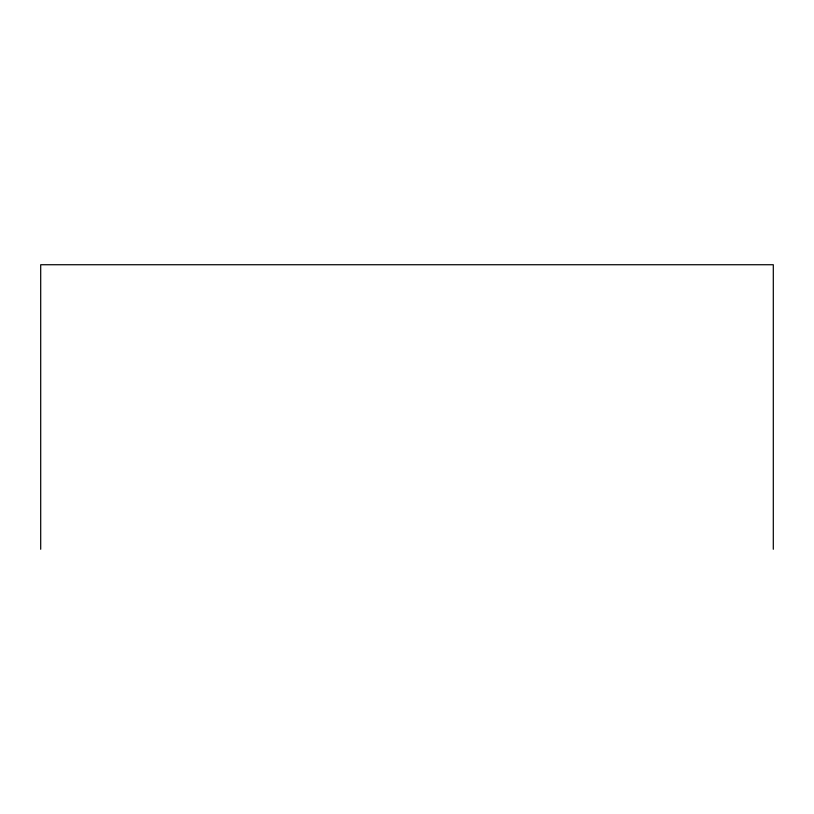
<?xml version="1.0" encoding="UTF-8"?>
<svg xmlns="http://www.w3.org/2000/svg" width="814" height="814" viewBox="0 0 814 814"><rect width="100%" height="100%" fill="white"/><g stroke="black" fill="none" stroke-linecap="round" stroke-linejoin="round"><path stroke-width="1.22" d="M773.3 549.267L773.3 264.733L40.7 264.733L40.7 549.267"/></g></svg>
